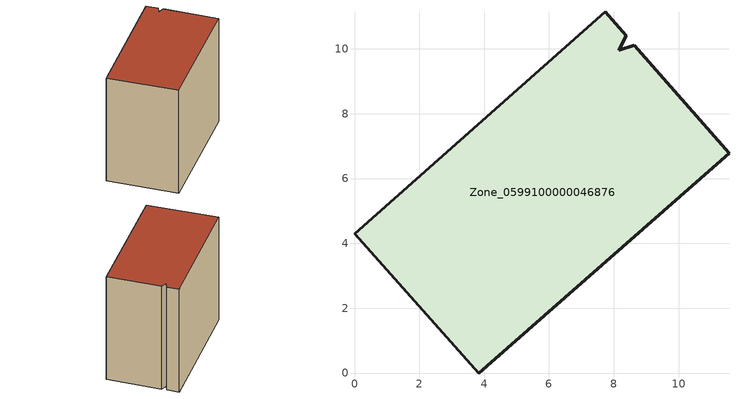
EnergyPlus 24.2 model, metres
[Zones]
Zone_0599100000046876
 floor ground (C_G): 3.83,0 0,4.3 7.73,11.14 8.38,10.4 8.15,9.96 8.63,10.12 11.56,6.79 z0
 wall outside (C_F): 8.63,10.12 8.15,9.96 8.38,10.4 7.73,11.14 0,4.3 3.83,0 11.56,6.79 8.63,10.12 z0:9.38
 roof outside (C_R): 0,4.3 3.83,0 11.56,6.79 8.63,10.12 8.15,9.96 8.38,10.4 7.73,11.14 z9.38
[BUILDING]
Pand.0599100000046876: North Axis=0; Terrain=City; Loads Convergence Tolerance Value=0.04; Temperature Convergence Tolerance Value=0.4; Solar Distribution=FullExterior; Maximum Number of Warmup Days=25; Minimum Number of Warmup Days=1
[Site:Location]
Rotterdam.The.Hague.AP_ZH_NLD Design_Conditions: Latitude=51.96; Longitude=4.45; Time Zone=1; Elevation=-4.5
[SITE:GROUNDTEMPERATURE:BUILDINGSURFACE]
18, 18, 18, 18, 18, 18, 18, 18, 18, 18, 18, 18
[MATERIAL] Thermal Absorptance=0.9; Solar Absorptance=0.7; Visible Absorptance=0.7
Name | Roughness | Thickness | Conductivity | Density | Specific Heat
G.TI.1946 | MediumSmooth | 0.15 | 1 | 540 | 1210
F.TI.1946 | Rough | 0.3 | 0.857143 | 1920 | 840
R.TI.1946 | MediumRough | 0.2 | 0.1 | 1500 | 1000
[CONSTRUCTION]
C_G: G.TI.1946
C_F: F.TI.1946
C_R: R.TI.1946
[ZONE]
Zone_0599100000046876: Type=1; Multiplier=1; Ceiling Height=Autocalculate; Volume=Autocalculate; Floor Area=autocalculate; Part of Total Floor Area=Yes
[ZONEINFILTRATION:DESIGNFLOWRATE]
Infil_Zone_0599100000046876: Zone or ZoneList or Space or SpaceList=Zone_0599100000046876; Schedule=AlwaysOn; Design Flow Rate Calculation Method=Flow/Area; Flow Rate per Floor Area=0.003; Constant Term Coefficient=1; Temperature Term Coefficient=0; Velocity Term Coefficient=0; Velocity Squared Term Coefficient=0
[HVACTEMPLATE:ZONE:IDEALLOADSAIRSYSTEM]
Zone_0599100000046876: Maximum Heating Supply Air Temperature=50; Minimum Cooling Supply Air Temperature=13; Maximum Heating Supply Air Humidity Ratio=0.0156; Minimum Cooling Supply Air Humidity Ratio=0.0077; Heating Limit=NoLimit; Cooling Limit=NoLimit; Dehumidification Control Type=ConstantSensibleHeatRatio; Cooling Sensible Heat Ratio=0.7; Dehumidification Setpoint=60; Humidification Control Type=None; Humidification Setpoint=30; Outdoor Air Method=None; Outdoor Air Flow Rate per Person=0.00944; Outdoor Air Flow Rate per Zone Floor Area=0; Outdoor Air Flow Rate per Zone=0; Demand Controlled Ventilation Type=None; Outdoor Air Economizer Type=NoEconomizer; Heat Recovery Type=None; Sensible Heat Recovery Effectiveness=0.7; Latent Heat Recovery Effectiveness=0.65
[ZONECONTROL:THERMOSTAT]
ThermostatControl_Zone_0599100000046876: Zone or ZoneList=Zone_0599100000046876; Control Type Schedule=DualSetpointControlType; Control 1=Thermostat_Zone_0599100000046876; Temperature Difference Between Cutout And Setpoint=0
[THERMOSTATSETPOINT:DUALSETPOINT]
Thermostat_Zone_0599100000046876: Heating Setpoint Temperature Schedule=HeatingSetpoint_Zone_0599100000046876; Cooling Setpoint Temperature Schedule=CoolingSetpoint_Zone_0599100000046876
[SCHEDULE:COMPACT]
HeatingSetpoint_Zone_0599100000046876: Through: 12/31, For: AllDays, Until: 24:00, 21
CoolingSetpoint_Zone_0599100000046876: Through: 12/31, For: AllDays, Until: 24:00, 24
DualSetpointControlType: Through: 12/31, For: AllDays, Until: 24:00, 4
AlwaysOn: Through: 12/31, For: AllDays, Until: 24:00, 1
